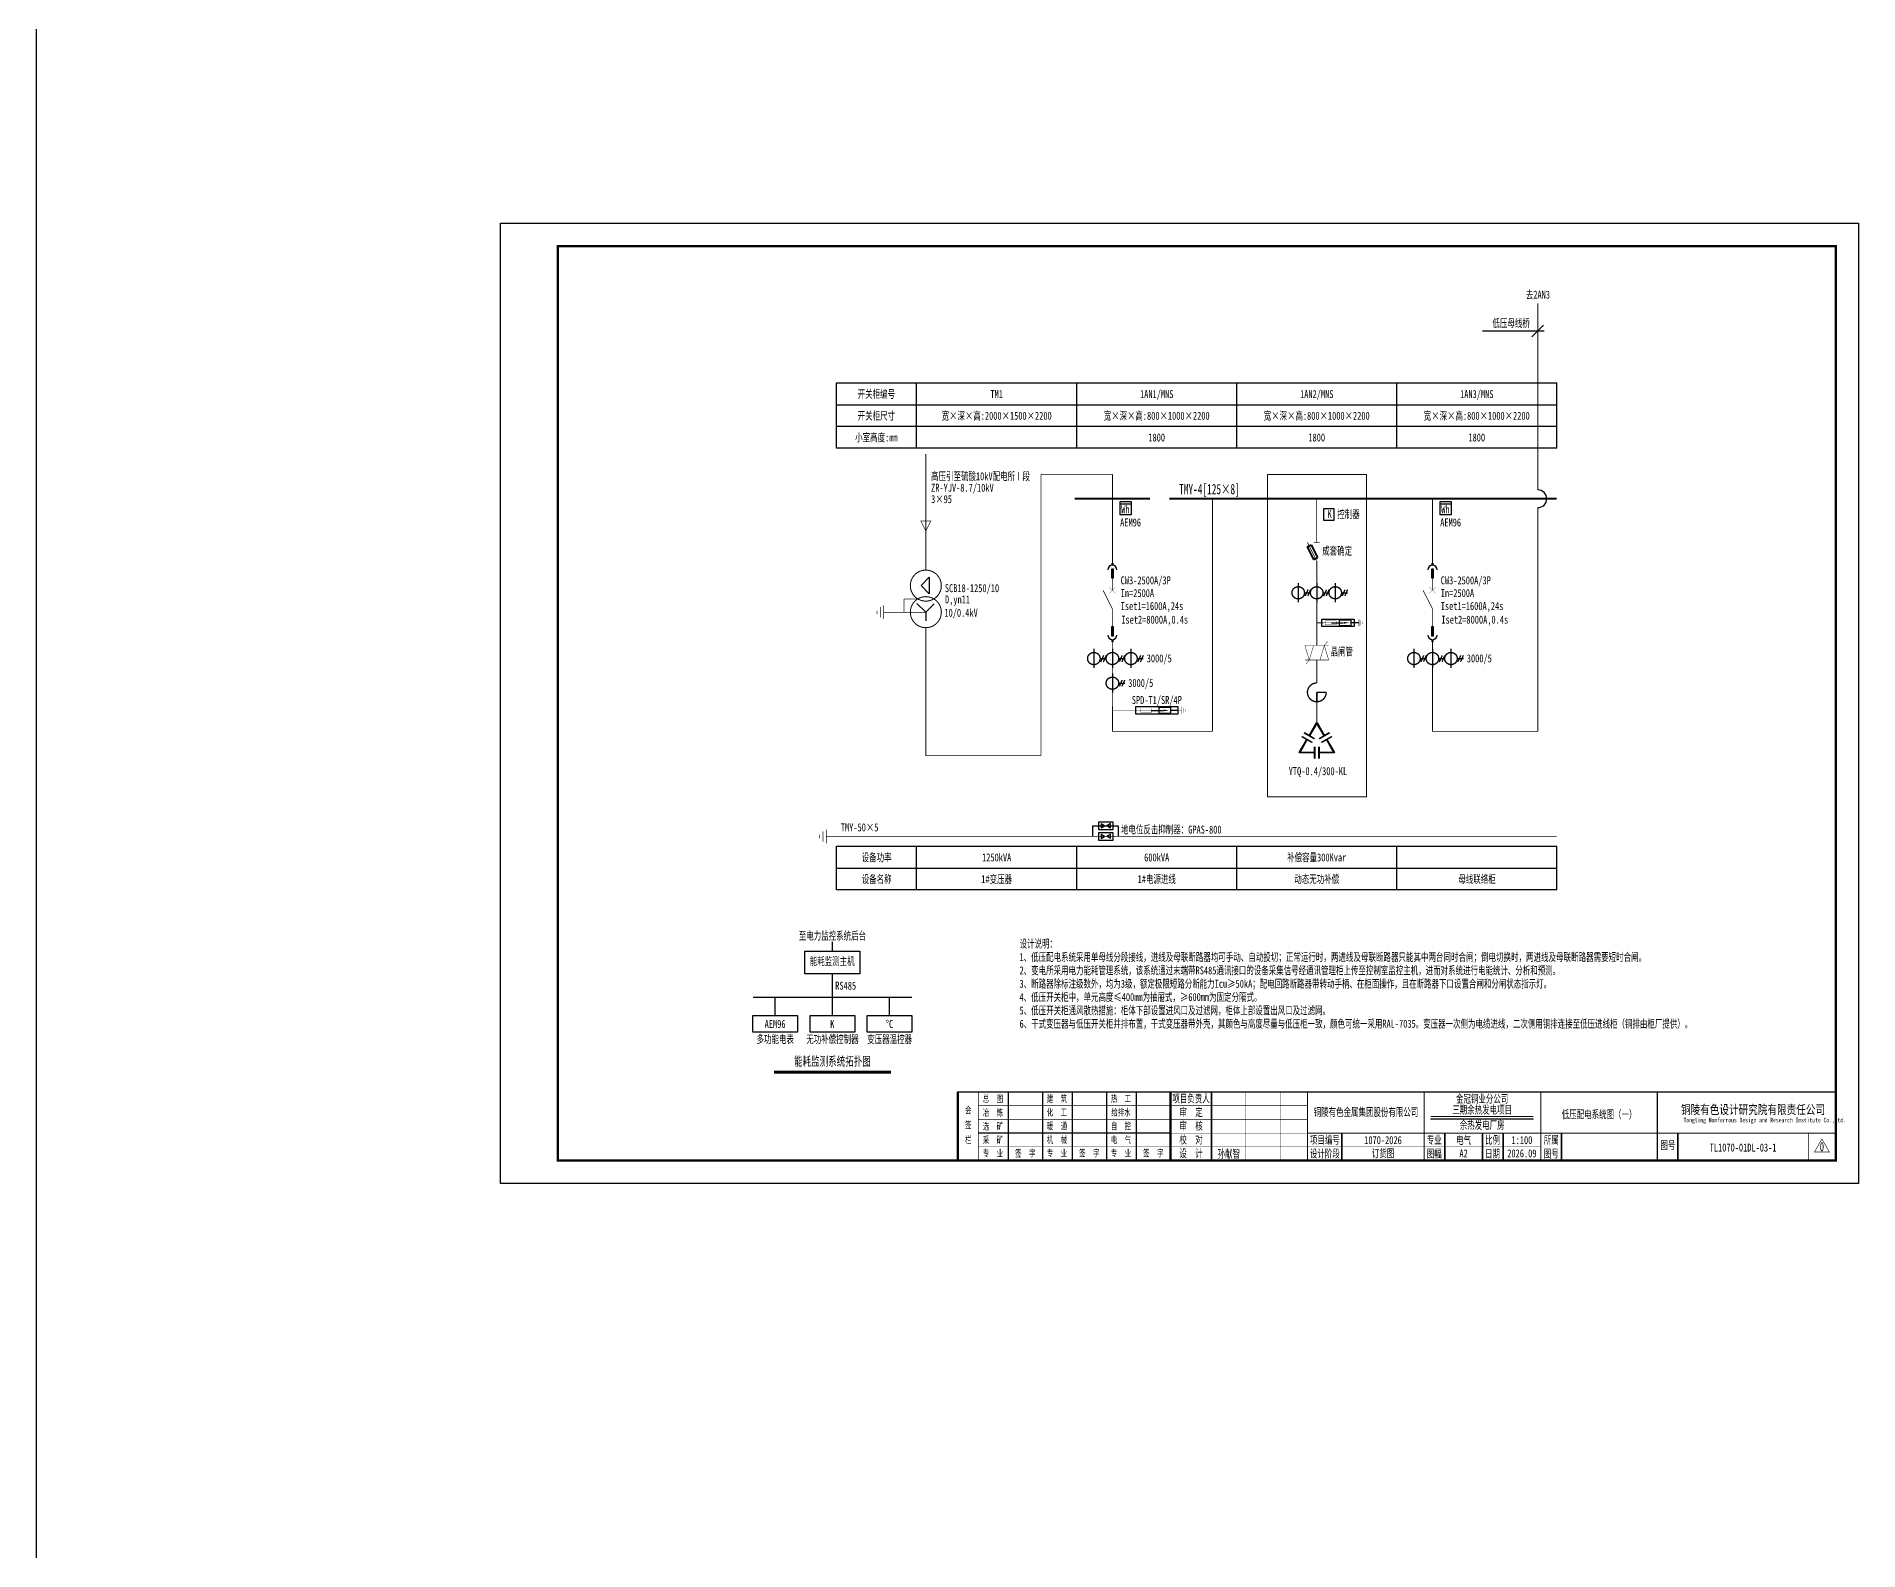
# Model space of a CAD drawing. Header units: millimetres. Extents: x -24326 to 675674, y 148048 to 606396.
# Drawn here: x 75674 to 155374, y 310989 to 377222 of the extents above; entities that cross this region are included whole.
import ezdxf
from ezdxf.enums import TextEntityAlignment as Align

# ---------------------------------------------------------------- set-up
doc = ezdxf.new("R2010")
doc.units = ezdxf.units.MM
doc.linetypes.add('常规', pattern=[20, 10, 0, 10])
for name, color, linetype, lineweight in [('BXT', 7, 'Continuous', 0), ('CAXA0', 7, 'Continuous', 70), ('CAXA0层', 7, 'Continuous', 25), ('ELEMENT', 3, 'Continuous', 30), ('MX', 3, 'Continuous', 0), ('SW', 8, 'Continuous', 20), ('TEXT', 4, 'Continuous', 0), ('电气-照明-导线', 82, 'Continuous', 40), ('电辅助1', 7, 'Continuous', 0)]:
    doc.layers.add(name, color=color, linetype=linetype, lineweight=lineweight)
for name, color, linetype in [('Y', 2, 'Continuous'), ('低压系统图', 7, 'Continuous'), ('动力平面导线层', 3, '常规'), ('动力平面设备层', 1, 'Continuous'), ('图框', 7, 'Continuous'), ('文字', 7, 'Continuous'), ('照明平面导线层', 3, 'Continuous'), ('照明平面设备层', 1, 'Continuous'), ('表格图框层', 7, 'Continuous')]:
    doc.layers.add(name, color=color, linetype=linetype)
doc.styles.add('HZ', font='simsun.ttf', dxfattribs={"width": 0.75})
doc.styles.get("Standard").update_dxf_attribs({"font": 'arial.ttf', "bigfont": 'hzdx.shx'})
doc.styles.add('标准', font='NSimSun.ttf', dxfattribs={"width": 0.667})
doc.linetypes.add('接地线', pattern='A,500,[136,EESLTYPE.shx,S=100,R=0,X=0,Y=0],500,-200,60,-200', length=1460)

# ---------------------------------------------------------------- blocks, each defined once
blk = doc.blocks.new('CAXBLOCK3450', base_point=(3877917, 1739217))
at = {"linetype": 'Continuous', "lineweight": 25}
blk.add_hatch(color=0, dxfattribs=at).paths.add_polyline_path([(3877869, 1738805), (3877869, 1738097), (3877965, 1738097), (3877965, 1738805)], flags=0)
at = {"color": 0, "linetype": 'Continuous', "lineweight": 25}
for p, q in [((3877869, 1738805), (3877965, 1738805)), ((3877869, 1738097), (3877869, 1738805)), ((3877965, 1738097), (3877869, 1738097)), ((3877965, 1738805), (3877965, 1738097))]:
    blk.add_line(p, q, dxfattribs=at)
blk = doc.blocks.new('CAXBLOCK3449', base_point=(3877917, 1738097))
at = {"color": 0, "linetype": 'Continuous', "lineweight": 25}
blk.add_blockref('CAXBLOCK3450', (3877917, 1739217), dxfattribs=at)
blk = doc.blocks.new('CAXBLOCK3452', base_point=(3877917, 1739217))
at = {"linetype": 'Continuous', "lineweight": 25}
blk.add_hatch(color=0, dxfattribs=at).paths.add_polyline_path([(3877893, 1739217), (3877893, 1739057), (3877941, 1739057), (3877941, 1739217)], flags=0)
at = {"color": 0, "linetype": 'Continuous', "lineweight": 25}
for p, q in [((3877893, 1739217), (3877941, 1739217)), ((3877893, 1739057), (3877893, 1739217)), ((3877941, 1739057), (3877893, 1739057)), ((3877941, 1739217), (3877941, 1739057))]:
    blk.add_line(p, q, dxfattribs=at)
blk = doc.blocks.new('CAXBLOCK3451', base_point=(3877917, 1739057))
at = {"color": 0, "linetype": 'Continuous', "lineweight": 25}
blk.add_blockref('CAXBLOCK3452', (3877917, 1739217), dxfattribs=at)
blk = doc.blocks.new('CAXBLOCK3448', base_point=(3877917, 1739217))
at = {"color": 0, "linetype": 'Continuous', "lineweight": 25}
blk.add_arc((3877917, 1738718), 339, 0, 180, dxfattribs=at)
for name, p in [('CAXBLOCK3451', (3877917, 1739057)), ('CAXBLOCK3449', (3877917, 1738097))]:
    blk.add_blockref(name, p, dxfattribs=at)
blk = doc.blocks.new('CAXBLOCK3459', base_point=(3877917, 1736417))
at = {"linetype": 'Continuous', "lineweight": 25}
blk.add_hatch(color=0, dxfattribs=at).paths.add_polyline_path([(3877965, 1735709), (3877965, 1736417), (3877869, 1736417), (3877869, 1735709)], flags=0)
at = {"color": 0, "linetype": 'Continuous', "lineweight": 25}
for p, q in [((3877869, 1735709), (3877869, 1736417)), ((3877869, 1736417), (3877965, 1736417)), ((3877965, 1736417), (3877965, 1735709)), ((3877965, 1735709), (3877869, 1735709))]:
    blk.add_line(p, q, dxfattribs=at)
blk = doc.blocks.new('CAXBLOCK3458', base_point=(3877917, 1736417))
at = {"color": 0, "linetype": 'Continuous', "lineweight": 25}
blk.add_blockref('CAXBLOCK3459', (3877917, 1736417), dxfattribs=at)
blk = doc.blocks.new('CAXBLOCK3461', base_point=(3877917, 1736417))
at = {"linetype": 'Continuous', "lineweight": 25}
blk.add_hatch(color=0, dxfattribs=at).paths.add_polyline_path([(3877941, 1735297), (3877941, 1735457), (3877893, 1735457), (3877893, 1735297)], flags=0)
at = {"color": 0, "linetype": 'Continuous', "lineweight": 25}
for p, q in [((3877893, 1735297), (3877893, 1735457)), ((3877893, 1735457), (3877941, 1735457)), ((3877941, 1735297), (3877893, 1735297)), ((3877941, 1735457), (3877941, 1735297))]:
    blk.add_line(p, q, dxfattribs=at)
blk = doc.blocks.new('CAXBLOCK3460', base_point=(3877917, 1735457))
at = {"color": 0, "linetype": 'Continuous', "lineweight": 25}
blk.add_blockref('CAXBLOCK3461', (3877917, 1736417), dxfattribs=at)
blk = doc.blocks.new('CAXBLOCK3457', base_point=(3877917, 1736417))
at = {"color": 0, "linetype": 'Continuous', "lineweight": 25}
blk.add_arc((3877917, 1735797), 339, 180, 360, dxfattribs=at)
for name, p in [('CAXBLOCK3458', (3877917, 1736417)), ('CAXBLOCK3460', (3877917, 1735457))]:
    blk.add_blockref(name, p, dxfattribs=at)
blk = doc.blocks.new('KK')
at = {"layer": 'MX', "color": 3, "linetype": '常规', "lineweight": 25}
for p, q in [((-498, -143), (-378, 128)), ((-384, -143), (-264, 128)), ((313, -143), (432, 128)), ((426, -143), (546, 128)), ((1123, -143), (1243, 128)), ((1236, -143), (1356, 128)), ((-540, -8), (-270, -8)), ((270, -8), (540, -8)), ((1080, -8), (1351, -8))]:
    blk.add_line(p, q, dxfattribs=at)
for centre in [(-810, -8), (0, -8), (810, -8)]:
    blk.add_circle(centre, 270, dxfattribs=at)
at = {"layer": '动力平面导线层', "lineweight": -3, "ltscale": 100}
for p, q in [((-810, 417), (-810, -417)), ((0, 417), (0, -417)), ((810, 417), (810, -417))]:
    blk.add_line(p, q, dxfattribs=at)
blk = doc.blocks.new('$element$00000390')
at = {"const_width": 0.0233}
for points in [[(0, 0), (0, -0.375)], [(-0.25, -0.375), (0.25, -0.375)], [(-0.188, -0.5), (0.188, -0.5)], [(-0.062, -0.625), (0.062, -0.625)]]:
    blk.add_lwpolyline(points, dxfattribs=at)
at = {"flags": 9}
blk.add_attdef('S', (0, 0), '', height=0.00000667, dxfattribs=at)
blk = doc.blocks.new('JJ')
at = {"color": 3, "linetype": 'Continuous', "const_width": 32.4}
blk.add_lwpolyline([(0, -810), (-410, 0)], dxfattribs=at)
at = {"color": 3, "const_width": 30}
blk.add_lwpolyline([(-135, 0), (135, 0)], dxfattribs=at)
blk = doc.blocks.new('GHF')
at = {"layer": 'MX', "color": 3, "linetype": '常规', "lineweight": 25}
for p, q in [((270, 0), (540, 0)), ((313, -135), (432, 135)), ((426, -135), (546, 135))]:
    blk.add_line(p, q, dxfattribs=at)
blk.add_circle((0, 0), 270, dxfattribs=at)
at = {"layer": '动力平面导线层', "lineweight": -3, "ltscale": 100}
blk.add_line((0, 425), (0, -409), dxfattribs=at)
blk = doc.blocks.new('$element$00000532')
for points in [[(0, 0), (0, -0.283)], [(-0.1, -0.283), (0.1, -0.283), (0.1, -0.717), (-0.1, -0.717), (-0.1, -0.283)], [(0, -1), (0, -0.567)]]:
    blk.add_lwpolyline(points)
for points in [[(-0.033, -0.55), (0.033, -0.55), (0, -0.35), (0.033, -0.55)], [(0.033, -0.55), (0, -0.35), (-0.033, -0.55), (0.033, -0.55)], [(0, -0.367), (-0.033, -0.567), (0.033, -0.567), (0, -0.367)]]:
    blk.add_solid(points)
at = {"flags": 9}
blk.add_attdef('S', (0, 0), '', height=0.00000667, dxfattribs=at)
blk = doc.blocks.new('HFH')
at = {"color": 3, "linetype": 'Continuous', "const_width": 17.3}
for points in [[(-2085, -50), (-2085, 50)], [(-1999, -105), (-1999, 105)], [(-1917, -158), (-1917, 158)], [(-1653, 0), (-1917, 0)]]:
    blk.add_lwpolyline(points, dxfattribs=at)
at = {"color": 3}
blk.add_lwpolyline([(-1757, 162), (75, 162), (75, -164), (-1757, -164)], close=True, dxfattribs=at)
at = {"color": 3, "const_width": 13.3}
for points in [[(-717, 0), (-52, 0)], [(-621, 90), (-139, 90)], [(-621, -90), (-621, 90)], [(-139, -90), (-139, 90)], [(-621, -90), (-139, -90)]]:
    blk.add_lwpolyline(points, dxfattribs=at)
at = {"layer": 'ELEMENT', "linetype": 'ByBlock', "xscale": -1200, "yscale": 1200, "zscale": 1200, "rotation": 90}
blk.add_blockref('$element$00000532', (-1791, 0), dxfattribs=at)
blk = doc.blocks.new('FDSA')
at = {"color": 3}
blk.add_lwpolyline([(1355, -162), (-62, -162), (-62, 164), (1355, 164)], close=True, dxfattribs=at)
at = {"color": 3, "const_width": 13.3}
for points in [[(665, 0), (0, 0)], [(569, 90), (87, 90)], [(87, 90), (87, -90)], [(569, 90), (569, -90)], [(569, -90), (87, -90)]]:
    blk.add_lwpolyline(points, dxfattribs=at)
at = {"color": 3, "linetype": 'Continuous', "const_width": 17.3}
for points in [[(1298, 0), (1562, 0)], [(1562, 158), (1562, -158)], [(1644, 105), (1644, -105)], [(1730, 50), (1730, -50)]]:
    blk.add_lwpolyline(points, dxfattribs=at)
at = {"layer": 'ELEMENT', "linetype": 'ByBlock', "xscale": -1200, "yscale": 1200, "zscale": 1200, "rotation": 270}
blk.add_blockref('$element$00000532', (1562, 0), dxfattribs=at)
blk = doc.blocks.new('1107AA')
at = {"color": 3, "linetype": 'Continuous'}
for points, const_width in [([(0, -7.5), (-3.79, 0)], 0.3), ([(1.25, 1.25), (-1.25, -1.25)], 0.1), ([(-1.25, 1.25), (1.25, -1.25)], 0.1)]:
    blk.add_lwpolyline(points, dxfattribs=dict(at, const_width=const_width))
blk = doc.blocks.new('0208D')
at = {"color": 3, "linetype": 'Continuous', "const_width": 0.3}
blk.add_lwpolyline([(0, -7.5), (0, 0)], dxfattribs=at)
blk.add_lwpolyline([(0, -7.5), (2.5, -2.5), (-2.5, -2.5)], close=True, dxfattribs=at)
blk = doc.blocks.new('3')
at = {"layer": 'TEXT', "color": 7, "lineweight": 25, "style": 'HZ', "width": 0.75}
for s, height, p in [('铜陵有色设计研究院有限责任公司', 400, (221501, 249018)), ('Tongling Nonferrous Design and Research Institute Co.,Ltd.', 200, (221613, 248659))]:
    blk.add_text(s, height=height, dxfattribs=at).set_placement(p)
blk = doc.blocks.new('铜陵有色图签02')
at = {"layer": '图框', "linetype": 'Continuous', "lineweight": 50}
for p, q in [((-38401, 3003), (-38401, 1)), ((-29100, 3001), (-29100, 0))]:
    blk.add_line(p, q, dxfattribs=at)
at = {"layer": '图框', "color": 7, "linetype": 'Continuous', "lineweight": 25}
for p, q in [((-36201, 3010), (-36201, 9)), ((-34701, 3010), (-34701, 9)), ((-33401, 3017), (-33401, 16)), ((-31901, 3017), (-31901, 16)), ((-30601, 3017), (-30601, 16)), ((-29100, 1201), (-37501, 1201))]:
    blk.add_line(p, q, dxfattribs=at)
at = {"layer": '图框', "color": 7, "linetype": 'Continuous', "lineweight": 35}
for p, q in [((-27300, 3001), (-27300, 1)), ((-21600, 1197), (-21600, -3)), ((-17100, 1200), (-17100, 0)), ((-15450, 0), (-15450, 1200)), ((-14550, 1200), (-14550, 0)), ((-12000, 1201), (-12000, 1)), ((-6900, 1202), (-6900, 2))]:
    blk.add_line(p, q, dxfattribs=at)
at = {"layer": '图框', "lineweight": 25}
blk.add_line((-17723, 1830), (-13223, 1830), dxfattribs=at)
at = {"layer": '图框', "lineweight": 70, "const_width": 70}
blk.add_lwpolyline([(-17980, 3001), (0, 3001), (-38401, 3001)], dxfattribs=at)
at = {"layer": '图框', "color": 7, "linetype": 'Continuous', "lineweight": 25, "const_width": 25}
for points in [[(-37501, 3000), (-37501, 0)], [(-23100, 2401), (-37501, 2401)], [(-25800, 3001), (-25800, 1)], [(-24300, 3001), (-24300, 1)], [(-23100, 1801), (-37501, 1801)], [(-23100, 1201), (-29100, 1201)], [(-602, 943), (-932, 371), (-272, 371), (-602, 943)], [(-12900, 600), (-18000, 600), (-37501, 600)]]:
    blk.add_lwpolyline(points, dxfattribs=at)
at = {"layer": '图框', "linetype": 'Continuous', "lineweight": 50, "const_width": 50}
for points in [[(-23100, 3001), (-23100, 1)], [(-18000, 3000), (-18000, 0)]]:
    blk.add_lwpolyline(points, dxfattribs=at)
at = {"layer": '图框', "lineweight": 50, "const_width": 50}
for points in [[(-12900, 3001), (-12900, 1)], [(-7800, 3001), (-7800, 1)], [(0, 3000), (0, 0)], [(-23100, 1200), (0, 1200)]]:
    blk.add_lwpolyline(points, dxfattribs=at)
at = {"layer": '图框', "lineweight": 25, "const_width": 35}
blk.add_lwpolyline([(-17723, 1930), (-13223, 1930)], dxfattribs=at)
at = {"layer": '图框', "color": 7, "linetype": 'Continuous', "lineweight": 35, "const_width": 25}
blk.add_lwpolyline([(-1200, 1201), (-1200, 0)], dxfattribs=at)
at = {"layer": '图框', "linetype": 'Continuous', "lineweight": 70, "const_width": 70}
blk.add_lwpolyline([(-38401, 1), (0, 0)], dxfattribs=at)
at = {"layer": '图框', "lineweight": 25}
blk.add_blockref('3', (-228268, -246986), dxfattribs=at)
at = {"layer": 'TEXT', "color": 7, "lineweight": 25, "style": '标准', "width": 0.667}
for s, height, p in [('会', 300, (-37942, 2054)), ('总  图', 300, (-36862, 2555)), ('建  筑', 300, (-34062, 2562)), ('热  工', 300, (-31262, 2562)), ('项目负责人', 350, (-28197, 2541)), ('签', 300, (-37942, 1404)), ('冶  炼', 300, (-36862, 1955)), ('选  矿', 300, (-36862, 1355)), ('化  工', 300, (-34062, 1962)), ('暖  通', 300, (-34062, 1362)), ('给排水', 300, (-31262, 1962)), ('自  控', 300, (-31262, 1362)), ('审  定', 350, (-28197, 1941)), ('审  核', 350, (-28197, 1341)), ('栏', 300, (-37942, 754)), ('采  矿', 300, (-36862, 754)), ('机  械', 300, (-34062, 761)), ('电  气', 300, (-31262, 761)), ('校  对', 350, (-28197, 741)), ('项目编号', 350, (-22343, 730)), ('专业', 350, (-17559, 730)), ('比例', 350, (-15009, 730)), ('所属', 350, (-12438, 730)), ('图号', 350, (-7339, 495)), ('专  业', 300, (-36862, 170)), ('签  字', 300, (-35449, 170)), ('专  业', 300, (-34062, 177)), ('签  字', 300, (-32649, 177)), ('专  业', 300, (-31262, 177)), ('签  字', 300, (-29849, 177)), ('设  计', 350, (-28197, 139)), ('设计阶段', 350, (-22343, 130)), ('图幅', 350, (-17559, 130)), ('日期', 350, (-15009, 130)), ('图号', 350, (-12438, 130))]:
    blk.add_text(s, height=height, dxfattribs=at).set_placement(p, align=Align.CENTER)

msp = doc.modelspace()

# ---------------------------------------------------------------- hatches: boundary and pattern name
at = {"layer": '文字', "linetype": 'ByBlock', "lineweight": 25}
for color, points in [(3, [(131678.3, 348912.4), (131678.3, 348971.2), (131609.3, 348965.7), (131542, 348949.6), (131478.1, 348923.1), (131419.1, 348886.9), (131366.5, 348842), (131321.6, 348789.4), (131285.4, 348730.4), (131259, 348666.5), (131242.8, 348599.2), (131237.4, 348530.3), (131242.8, 348461.3), (131259, 348394), (131285.4, 348330.1), (131321.6, 348271.1), (131366.5, 348218.5), (131419.1, 348173.6), (131478.1, 348137.4), (131542, 348110.9), (131609.3, 348094.8), (131678.3, 348089.4), (131747.3, 348094.8), (131814.5, 348110.9), (131878.4, 348137.4), (131937.4, 348173.6), (131990, 348218.5), (132035, 348271.1), (132071.1, 348330.1), (132097.6, 348394), (132113.8, 348461.3), (132119.2, 348530.3), (132060.4, 348530.3), (132055.7, 348470.5), (132041.7, 348412.2), (132018.7, 348356.8), (131987.4, 348305.7), (131948.5, 348260.1), (131902.9, 348221.1), (131851.8, 348189.8), (131796.4, 348166.8), (131738.1, 348152.8), (131678.3, 348148.1), (131618.5, 348152.8), (131560.2, 348166.8), (131504.8, 348189.8), (131453.7, 348221.1), (131408.1, 348260.1), (131369.1, 348305.7), (131337.8, 348356.8), (131314.9, 348412.2), (131300.9, 348470.5), (131296.2, 348530.3), (131300.9, 348590), (131314.9, 348648.3), (131337.8, 348703.7), (131369.1, 348754.9), (131408.1, 348800.4), (131453.7, 348839.4), (131504.8, 348870.7), (131560.2, 348893.7), (131618.5, 348907.7)]), (3, [(131707.7, 348118.7), (131648.9, 348118.7), (131648.9, 348530.3), (131707.7, 348530.3)]), (3, [(131678.3, 348500.9), (131678.3, 348559.6), (132084.9, 348559.6), (132084.9, 348500.9)]), (7, [(131123, 346750), (131133.6, 346768.3), (131571.8, 346515.3), (131561.2, 346497)]), (7, [(131669.3, 347211.3), (131687.5, 347200.7), (131356.5, 346627.4), (131338.3, 346638)]), (7, [(131669.3, 347200.7), (131687.5, 347211.3), (132018.5, 346638), (132000.3, 346627.4)]), (7, [(131795.6, 346497), (131785, 346515.3), (132223.2, 346768.3), (132233.8, 346750)]), (7, [(131243.9, 346474.5), (131262.2, 346463.9), (130931.2, 345890.6), (130912.9, 345901.2)]), (7, [(131584, 345906.5), (131584, 345885.3), (130922, 345885.3), (130922, 345906.5)]), (7, [(131028.7, 346586.5), (131039.2, 346604.8), (131477.4, 346351.9), (131466.8, 346333.6)]), (7, [(131573.5, 346148.9), (131594.6, 346148.9), (131594.6, 345642.9), (131573.5, 345642.9)]), (7, [(131762.2, 346148.9), (131783.3, 346148.9), (131783.3, 345642.9), (131762.2, 345642.9)]), (7, [(132434.8, 345906.5), (132434.8, 345885.3), (131772.8, 345885.3), (131772.8, 345906.5)]), (7, [(131890, 346333.6), (131879.4, 346351.9), (132317.6, 346604.8), (132328.2, 346586.5)]), (7, [(132094.6, 346463.9), (132112.9, 346474.5), (132443.9, 345901.2), (132425.6, 345890.6)])]:
    msp.add_hatch(color=color, dxfattribs=at).paths.add_polyline_path(points, flags=0)

# ---------------------------------------------------------------- linework, layer by layer
at = {"color": 2, "linetype": 'ByBlock', "lineweight": -3, "ltscale": 100}
msp.add_line((75673.6, 148047.8), (75673.6, 548047.8), dxfattribs=at)
at = {"color": 2, "linetype": 'ByBlock', "lineweight": 25}
for p, q in [((114726.5, 353573), (114371.9, 353198.9)), ((114371.9, 353198.9), (114726.5, 352846.1)), ((114726.5, 353573), (114726.5, 352846.1)), ((114188.8, 352422.5), (114575.7, 352037.4)), ((114936.4, 352397.6), (114575.7, 352037.4)), ((114575.7, 352037.4), (114575.7, 351654))]:
    msp.add_line(p, q, dxfattribs=at)
at = {"color": 4, "lineweight": 30}
for p, q in [((122395.2, 342693.3), (122238.6, 342783.4)), ((122238.6, 342783.4), (122238.6, 342602.7)), ((122649.8, 342790.5), (122493.2, 342699.9)), ((122649.8, 342609.9), (122649.8, 342790.5)), ((122238.6, 342602.7), (122395.2, 342693.3)), ((122395.2, 342228.1), (122238.6, 342318.2)), ((122238.6, 342318.2), (122238.6, 342137.5)), ((122238.6, 342137.5), (122395.2, 342228.1)), ((122493.2, 342699.9), (122649.8, 342609.9)), ((122649.8, 342325.3), (122493.2, 342234.7)), ((122493.2, 342234.7), (122649.8, 342144.7)), ((122649.8, 342144.7), (122649.8, 342325.3))]:
    msp.add_line(p, q, dxfattribs=at)
at = {"color": 0, "linetype": 'ByBlock', "const_width": 44.4}
for points in [[(113897.1, 353198.9, -1), (115254.3, 353198.9, -1), (113897.1, 353198.9, -1)], [(113897.1, 352037.4, -1), (115254.3, 352037.4, -1), (113897.1, 352037.4, -1)]]:
    msp.add_lwpolyline(points, format="xyb", dxfattribs=at)
at = {"color": 3, "const_width": 13.3}
msp.add_lwpolyline([(123890.4, 347740.8), (122735.9, 347740.8)], dxfattribs=at)
at = {"color": 4, "lineweight": 30}
for points in [[(122142.9, 342862.2), (122750.9, 342862.2), (122750.9, 342521.6), (122142.9, 342521.6)], [(122142.9, 342397), (122750.9, 342397), (122750.9, 342056.4), (122142.9, 342056.4)]]:
    msp.add_lwpolyline(points, close=True, dxfattribs=at)
at = {"layer": 'CAXA0层', "color": 2, "linetype": 'ByBlock', "lineweight": 40}
msp.add_line((107941.2, 331940.1), (113039.3, 331940.1), dxfattribs=at)
at = {"layer": 'CAXA0层', "color": 2, "linetype": 'ByBlock', "lineweight": 0}
msp.add_line((107941.2, 331874.7), (113039.3, 331874.7), dxfattribs=at)
at = {"layer": 'MX', "color": 3, "linetype": 'ByBlock'}
for points, const_width in [([(141345.6, 365546.3), (141345.6, 357385.3)], 38.9), ([(119611.2, 358065.4), (119611.2, 345761.7)], 38.9), ([(122736, 358065.4), (122736, 354183)], 38.9), ([(127111.2, 356997.7), (127111.2, 346826.7)], 38.9), ([(136736, 356997.7), (136736, 354183)], 38.9), ([(141345.6, 356610.1), (141345.6, 346826.7)], 38.9), ([(131673.6, 354281.9), (131673.6, 351572.3)], 38.9), ([(131675.5, 351572.3), (131675.5, 350579.7)], 38.9), ([(122735.6, 350738.2), (122736, 346826.7)], 38.9), ([(136735.6, 350738.2), (136736, 346826.7)], 38.9), ([(131675.5, 349942.7), (131675.5, 348942.2)], 38.9), ([(131678.5, 348108.7), (131678.4, 347184.9)], 31.1), ([(122736, 346826.7), (127111.2, 346826.7)], 38.9), ([(136736, 346826.7), (141345.6, 346826.7)], 38.9)]:
    msp.add_lwpolyline(points, dxfattribs=dict(at, const_width=const_width))
at = {"layer": 'MX', "color": 3, "lineweight": 30}
msp.add_arc((141345.6, 356997.7), 387.6, 270, 90, dxfattribs=at)
at = {"layer": 'Y', "color": 3, "linetype": 'ByBlock'}
for p, q in [((110490.2, 337211.6), (110490.2, 337617.2)), ((110490.2, 335188.5), (110490.2, 336211.6)), ((107987.5, 334388.5), (107987.5, 335188.5)), ((110490.2, 334388.5), (110490.2, 335188.5)), ((112992.9, 334388.5), (112992.9, 335188.5))]:
    msp.add_line(p, q, dxfattribs=at)
at = {"layer": 'Y', "color": 3, "linetype": 'ByBlock', "const_width": 60}
msp.add_lwpolyline([(107009.6, 335188.5), (113970.8, 335188.5)], dxfattribs=at)
at = {"layer": '低压系统图', "color": 4, "linetype": '常规', "lineweight": 30, "ltscale": 10}
for p, q in [((121866.5, 342692.6), (122990.5, 342689.8)), ((121866.5, 342692.6), (121866.5, 342229.7)), ((122991.4, 342688), (122991.4, 342225.2))]:
    msp.add_line(p, q, dxfattribs=at)
at = {"layer": '动力平面导线层', "color": 0, "linetype": 'ByBlock'}
for p, q in [((110673.6, 362063.6), (142173.6, 362063.6)), ((110673.6, 359213.6), (110673.6, 362063.6)), ((114173.6, 359213.6), (114173.6, 362063.6)), ((121173.6, 359213.6), (121173.6, 362063.6)), ((128173.6, 359213.6), (128173.6, 362063.6)), ((135173.6, 359213.6), (135173.6, 362063.6)), ((142173.6, 359213.6), (142173.6, 362063.6)), ((110673.6, 361113.6), (142173.6, 361113.6)), ((142173.6, 360163.6), (110673.6, 360163.6)), ((142173.6, 359213.6), (110673.6, 359213.6)), ((110673.6, 341794.9), (142173.6, 341794.9)), ((110673.6, 339894.9), (110673.6, 341794.9)), ((114173.6, 339894.9), (114173.6, 341794.9)), ((121173.6, 339894.9), (121173.6, 341794.9)), ((128173.6, 339894.9), (128173.6, 341794.9)), ((135173.6, 339894.9), (135173.6, 341794.9)), ((142173.6, 339894.9), (142173.6, 341794.9)), ((110673.6, 340844.9), (142173.6, 340844.9)), ((142173.6, 339894.9), (110673.6, 339894.9))]:
    msp.add_line(p, q, dxfattribs=at)
at = {"layer": '动力平面导线层', "color": 3, "linetype": 'ByBlock', "lineweight": 20, "ltscale": 2, "const_width": 84}
for points in [[(124388.1, 356997.7), (121083.8, 356997.7)], [(142173.6, 356997.7), (125227.1, 356997.7)]]:
    msp.add_lwpolyline(points, dxfattribs=at)
at = {"layer": '动力平面导线层', "color": 4, "linetype": 'ByBlock', "lineweight": -3, "const_width": 30}
for points in [[(113620.5, 352614.4), (114218.5, 352614.4)], [(113620.5, 352614.4), (113620.5, 352034.6)], [(113186.4, 352034.6), (114575.7, 352034.6)]]:
    msp.add_lwpolyline(points, dxfattribs=at)
at = {"layer": '动力平面导线层', "color": 4, "linetype": '常规', "const_width": 20}
for points in [[(132004.5, 350579.7), (132146.5, 350755.2)], [(131154.8, 350579.7), (132196.1, 350579.7)], [(131154.8, 350579.7), (131346.4, 349942.7)], [(131154.8, 349942.7), (132196.1, 349942.7)], [(131346.4, 349942.7), (131204.4, 349767.1)], [(131538.1, 350579.7), (131346.4, 349942.7)], [(131812.8, 349942.7), (132004.5, 350579.7)], [(132196.1, 349942.7), (132004.5, 350579.7)]]:
    msp.add_lwpolyline(points, dxfattribs=at)
at = {"layer": '动力平面导线层', "color": 4, "linetype": '接地线', "lineweight": -3, "const_width": 30}
msp.add_lwpolyline([(110673.6, 342225.2), (142173.6, 342225.2)], dxfattribs=at)
at = {"layer": '动力平面导线层', "color": 2, "linetype": 'ByBlock'}
msp.add_lwpolyline([(109290.2, 337211.6), (111690.2, 337211.6), (111690.2, 336211.6), (109290.2, 336211.6)], close=True, dxfattribs=at)
at = {"layer": '动力平面设备层', "color": 0, "linetype": 'ByBlock', "lineweight": -3, "ltscale": 100}
for p, q in [((138925.5, 364341.5), (141615.6, 364341.5)), ((141085, 364087), (141594.3, 364595.9))]:
    msp.add_line(p, q, dxfattribs=at)
at = {"layer": '图框', "linetype": 'Continuous', "lineweight": 100, "const_width": 100}
msp.add_lwpolyline([(98473.6, 328047.8), (154373.6, 328047.8), (154373.6, 368047.8), (98473.6, 368047.8)], close=True, dxfattribs=at)
at = {"layer": '文字', "color": 2, "linetype": 'ByBlock', "lineweight": 20}
for p, q in [((133850, 358065.4), (129517.1, 358065.4)), ((129517.1, 343964.6), (129517.1, 358065.4)), ((133850, 343964.6), (133850, 358065.4)), ((133850, 343964.6), (129517.1, 343964.6))]:
    msp.add_line(p, q, dxfattribs=at)
at = {"layer": '文字', "color": 4, "linetype": 'ByBlock', "lineweight": 25}
for p, q in [((131986.3, 356045.1), (131986.3, 356573.3)), ((131986.3, 356573.3), (132426.5, 356573.3)), ((132426.5, 356573.3), (132426.5, 356045.1)), ((132426.5, 356045.1), (131986.3, 356045.1))]:
    msp.add_line(p, q, dxfattribs=at)
at = {"layer": '文字', "color": 7, "linetype": 'ByBlock', "lineweight": 25}
for p, q in [((131561.2, 346497), (131123, 346750)), ((131133.6, 346768.3), (131571.8, 346515.3)), ((131338.3, 346638), (131669.3, 347211.3)), ((131687.5, 347200.7), (131356.5, 346627.4)), ((132000.3, 346627.4), (131669.3, 347200.7)), ((131687.5, 347211.3), (132018.5, 346638)), ((131785, 346515.3), (132223.2, 346768.3)), ((132233.8, 346750), (131795.6, 346497)), ((130912.9, 345901.2), (131243.9, 346474.5)), ((130931.2, 345890.6), (130912.9, 345901.2)), ((130922, 345906.5), (131584, 345906.5)), ((130922, 345885.3), (130922, 345906.5)), ((131262.2, 346463.9), (130931.2, 345890.6)), ((131466.8, 346333.6), (131028.7, 346586.5)), ((131039.2, 346604.8), (131477.4, 346351.9)), ((131243.9, 346474.5), (131262.2, 346463.9)), ((131356.5, 346627.4), (131338.3, 346638)), ((131573.5, 345642.9), (131573.5, 346148.9)), ((131584, 345906.5), (131584, 345885.3)), ((131594.6, 346148.9), (131594.6, 345642.9)), ((131762.2, 345642.9), (131762.2, 346148.9)), ((131772.8, 345906.5), (132434.8, 345906.5)), ((131772.8, 345885.3), (131772.8, 345906.5)), ((131783.3, 346148.9), (131783.3, 345642.9)), ((131879.4, 346351.9), (132317.6, 346604.8)), ((132328.2, 346586.5), (131890, 346333.6)), ((132018.5, 346638), (132000.3, 346627.4)), ((132425.6, 345890.6), (132094.6, 346463.9)), ((132112.9, 346474.5), (132443.9, 345901.2)), ((132443.9, 345901.2), (132425.6, 345890.6)), ((132434.8, 345906.5), (132434.8, 345885.3)), ((131584, 345885.3), (130922, 345885.3)), ((132434.8, 345885.3), (131772.8, 345885.3))]:
    msp.add_line(p, q, dxfattribs=at)
at = {"layer": '文字', "color": 2, "linetype": 'ByBlock', "lineweight": 30}
for p, q in [((107009.6, 334388.5), (108965.4, 334388.5)), ((107009.6, 333668.5), (107009.6, 334388.5)), ((108965.4, 334388.5), (108965.4, 333668.5)), ((108965.4, 333668.5), (107009.6, 333668.5))]:
    msp.add_line(p, q, dxfattribs=at)
at = {"layer": '文字', "color": 4, "linetype": 'ByBlock', "lineweight": 30}
for p, q in [((109512.3, 334388.5), (111468.1, 334388.5)), ((109512.3, 333668.5), (109512.3, 334388.5)), ((111468.1, 334388.5), (111468.1, 333668.5)), ((112015, 334388.5), (113970.8, 334388.5)), ((112015, 333668.5), (112015, 334388.5)), ((113970.8, 334388.5), (113970.8, 333668.5)), ((111468.1, 333668.5), (109512.3, 333668.5)), ((113970.8, 333668.5), (112015, 333668.5))]:
    msp.add_line(p, q, dxfattribs=at)
at = {"layer": '文字', "color": 3, "linetype": 'ByBlock', "lineweight": 25, "const_width": 30}
for points in [[(131673.4, 355093.3), (131673.6, 356997.7)], [(114575.7, 351359), (114575.7, 345761.9)]]:
    msp.add_lwpolyline(points, dxfattribs=at)
at = {"layer": '照明平面导线层', "color": 3, "linetype": 'ByBlock', "lineweight": 25, "ltscale": 2, "const_width": 30}
for points in [[(119611.2, 358065.4), (122736, 358065.3)], [(114575.7, 345761.9), (119611.2, 345761.7)]]:
    msp.add_lwpolyline(points, dxfattribs=at)
at = {"layer": '照明平面设备层', "color": 0, "lineweight": -3, "ltscale": 100}
msp.add_lwpolyline([(95973.6, 369047.8), (155373.6, 369047.8), (155373.6, 327047.8), (95973.6, 327047.8)], close=True, dxfattribs=at)
at = {"layer": '照明平面设备层', "color": 3, "linetype": 'ByBlock', "lineweight": -3, "const_width": 30}
for points in [[(114575.7, 353877.5), (114575.7, 358950.9)], [(122736, 352994.9), (122736, 353517.7)], [(136736, 352994.9), (136736, 353517.7)], [(122735.9, 351403.5), (122735.9, 352184.5)], [(136735.9, 351403.5), (136735.9, 352184.5)]]:
    msp.add_lwpolyline(points, dxfattribs=at)
at = {"layer": '电气-照明-导线', "color": 3, "linetype": 'ByBlock', "const_width": 42.8}
msp.add_lwpolyline([(131959.7, 351572.3), (131673.6, 351572.3)], dxfattribs=at)
at = {"layer": '电辅助1', "color": 2, "linetype": 'ByBlock', "lineweight": 25}
for p, q in [((123074.7, 356293.8), (123074.7, 356875.3)), ((123074.7, 356875.3), (123559.2, 356875.3)), ((123074.7, 356778.3), (123559.2, 356778.3)), ((123559.2, 356293.8), (123074.7, 356293.8)), ((123559.2, 356875.3), (123559.2, 356293.8)), ((137074.7, 356293.9), (137074.7, 356875.3)), ((137074.7, 356875.3), (137559.2, 356875.3)), ((137074.7, 356778.4), (137559.2, 356778.4)), ((137559.2, 356293.9), (137074.7, 356293.9)), ((137559.2, 356875.3), (137559.2, 356293.9))]:
    msp.add_line(p, q, dxfattribs=at)
at = {"layer": '表格图框层', "color": 3, "linetype": 'ByBlock', "lineweight": 40}
for p, q in [((131255.3, 354888.8), (131433.1, 354979.5)), ((131255.3, 354888.8), (131533, 354344.3)), ((131433.1, 354979.5), (131710.9, 354435)), ((131533, 354344.3), (131710.9, 354435))]:
    msp.add_line(p, q, dxfattribs=at)

# ---------------------------------------------------------------- block references
at = {"rotation": 180}
msp.add_blockref('HFH', (123838.4, 347740.8), dxfattribs=at)
at = {"layer": 'BXT', "linetype": 'ByBlock', "xscale": 87.66224999725819, "yscale": 87.66224999725819, "zscale": 87.66224999725819}
msp.add_blockref('0208D', (114575.7, 356241.7), dxfattribs=at)
at = {"layer": 'CAXA0', "color": 4, "linetype": 'ByBlock', "lineweight": -2, "xscale": 0.5940000005066395, "yscale": 0.5940000005066395, "zscale": 0.5940000005066395}
for name, p in [('CAXBLOCK3448', (122736, 354183)), ('CAXBLOCK3448', (136736, 354183)), ('CAXBLOCK3457', (122736, 351403.5)), ('CAXBLOCK3457', (136736, 351403.5))]:
    msp.add_blockref(name, p, dxfattribs=at)
at = {"layer": 'ELEMENT', "linetype": 'ByBlock', "xscale": 1200, "yscale": 1200, "zscale": 1200, "rotation": 270}
for p in [(113186.4, 352034.6), (110673.6, 342225.2)]:
    msp.add_blockref('$element$00000390', p, dxfattribs=at)
at = {"layer": '动力平面导线层', "linetype": 'ByBlock'}
msp.add_blockref('JJ', (131673.4, 355093.3), dxfattribs=at)
at = {"layer": '动力平面导线层', "color": 0, "linetype": 'ByBlock', "lineweight": -3}
for p in [(131673.6, 352893.4), (122735.6, 350015.9), (136735.6, 350015.9)]:
    msp.add_blockref('KK', p, dxfattribs=at)
at = {"layer": '动力平面导线层', "color": 0, "linetype": 'ByBlock'}
msp.add_blockref('FDSA', (131959.7, 351572.3), dxfattribs=at)
at = {"layer": '动力平面导线层', "color": 0, "linetype": '常规'}
msp.add_blockref('GHF', (122736, 348930.6), dxfattribs=at)
at = {"layer": '图框', "lineweight": 25}
msp.add_blockref('铜陵有色图签02', (154373.6, 328047.8), dxfattribs=at)
at = {"layer": '文字', "color": 3, "linetype": 'ByBlock', "lineweight": 25, "xscale": 108.0493425019085, "yscale": 108.0493425019085, "zscale": 108.0493425019085}
for p in [(122735.9, 352994.9), (136735.9, 352994.9)]:
    msp.add_blockref('1107AA', p, dxfattribs=at)

# ---------------------------------------------------------------- texts
at = {"layer": 'SW', "color": 7, "linetype": 'ByBlock', "lineweight": 25, "style": '标准', "width": 0.667}
for s, p in [('去2AN3', (141348.3, 365752)), ('低压母线桥', (140178.1, 364506.4)), ('开关柜编号', (112411.9, 361403.6)), ('TM1', (117674, 361403.6)), ('1AN1/MNS', (124674, 361403.6)), ('1AN2/MNS', (131674, 361403.6)), ('开关柜尺寸', (112411.9, 360453.6)), ('宽×深×高:800×1000×2200', (124674, 360453.6)), ('宽×深×高:800×1000×2200', (131674, 360453.6)), ('设备功率', (112423.6, 341134.8)), ('1250kVA', (117674, 341134.8)), ('600kVA', (124674, 341134.8)), ('补偿容量300Kvar', (131674, 341134.8)), ('设备名称', (112423.6, 340184.8)), ('1#变压器', (117674, 340184.8)), ('1#电源进线', (124674, 340184.8)), ('动态无功补偿', (131674, 340184.8)), ('母线联络柜', (138685.7, 340184.8))]:
    msp.add_text(s, height=350, dxfattribs=at).set_placement(p, align=Align.CENTER)
at = {"layer": 'SW', "color": 2, "linetype": 'ByBlock', "lineweight": 25, "style": '标准', "width": 0.667}
for s, height, p in [('宽×深×高:2000×1500×2200', 350, (117674, 360453.6)), ('地电位反击抑制器：GPAS-800', 350, (125310.6, 342351.7)), ('能耗监测系统拓扑图', 400, (110490, 332195.2))]:
    msp.add_text(s, height=height, dxfattribs=at).set_placement(p, align=Align.CENTER)
at = {"layer": 'SW', "color": 7, "linetype": 'ByBlock', "lineweight": 25, "style": '标准', "width": 0.667}
for s, p in [('高压引至硫酸10kV配电所Ⅰ段', (114806, 357807.6)), ('3×95', (114806, 356807.6)), ('ZR-YJV-8.7/10kV', (114806, 357307.6)), ('3000/5', (124238.4, 349842.2)), ('3000/5', (138238.4, 349842.2)), ('3000/5', (123428, 348765.9))]:
    msp.add_text(s, height=350, dxfattribs=at).set_placement(p)
at = {"layer": 'SW', "color": 2, "linetype": 'Continuous', "lineweight": 25, "style": '标准', "width": 0.667}
for p in [(123074.7, 355786.7), (137074.7, 355786.7)]:
    msp.add_text('AEM96', height=350, dxfattribs=at).set_placement(p)
at = {"layer": 'SW', "color": 7, "linetype": 'Continuous', "lineweight": 25, "style": '标准', "width": 0.667}
for s, p in [('SPD-T1/SR/4P', (124679.8, 348018.3)), ('孙献智', (127825.3, 328168.3))]:
    msp.add_text(s, height=350, dxfattribs=at).set_placement(p, align=Align.CENTER)
at = {"layer": 'SW', "color": 6, "linetype": 'ByBlock', "lineweight": 25, "style": '标准', "width": 0.667}
msp.add_text('TMY-50×5', height=350, dxfattribs=at).set_placement((110858.3, 342448.9))
at = {"layer": 'SW', "color": 4, "linetype": 'Continuous', "lineweight": 25, "style": '标准', "width": 0.667}
for s, height, p in [('金冠铜业分公司', 350, (138910.4, 330576.7)), ('铜陵有色金属集团股份有限公司', 350, (133827.5, 329995.5)), ('三期余热发电项目', 350, (138910.4, 330098.6)), ('低压配电系统图（一）', 350, (144024.5, 329894.7)), ('电气', 350, (138097.8, 328767.5)), ('余热发电厂房', 350, (138910.4, 329430.3)), ('1070-2026', 350, (134573, 328767.5)), ('A2', 350, (138097.8, 328187.8)), ('2026.09', 350, (140647.8, 328187.8)), ('1:100', 350, (140647.8, 328767.5)), ('TL1070-01DL-03-1', 350, (150322.9, 328444.3)), ('0', 400, (153771.4, 328455.8))]:
    msp.add_text(s, height=height, dxfattribs=at).set_placement(p, align=Align.CENTER)
at = {"layer": 'SW', "color": 1, "linetype": 'Continuous', "lineweight": 25, "style": '标准', "width": 0.667}
msp.add_text('订货图', height=350, dxfattribs=at).set_placement((134573, 328187.8), align=Align.CENTER)
at = {"layer": 'SW', "color": 0, "linetype": 'ByBlock', "lineweight": 25, "insert": (118673.9, 337708.7), "char_height": 350, "width": 30572.437, "attachment_point": 1, "style": '标准'}
msp.add_mtext('设计说明：\\P1、{\\C7;低压配电系统采用单母线分段接线\\A1;\\W0.67;，进线及母联断路器均可手动、自动投切；正常运行时\\C0;，两进线及母联断路器只能其中两台同时合闸；倒电切换时，两进线及母联断路器需要短时合闸。}\\P2、变电所采用电力能耗管理系统，该系统通过末端带RS485通讯接口的设备采集信号经通讯管理柜上传至控制室监控主机，进而对系统进行电能统计、分析和预测。\\P3、断路器除标注级数外，均为3级，额定极限短路分断能力Icu≥50kA；配电回路断路器带转动手柄、在柜面操作，且在断路器下口设置合闸和分闸状态指示灯。\\P4、低压开关柜中，单元高度≤400mm为抽屉式，≥600mm为固定分隔式。\\P5、低压开关柜通风散热措施：柜体下部设置进风口及过滤网，柜体上部设置出风口及过滤网。\\P6、干式变压器与低压开关柜并排布置，干式变压器带外壳，其颜色与高度尽量与低压柜一致，颜色可统一采用RAL-7035。变压器一次侧为电缆进线，二次侧用铜排连接至低压进线柜（铜排由柜厂提供）。', dxfattribs=at)
at = {"layer": '动力平面导线层', "color": 0, "linetype": 'ByBlock', "style": '标准', "width": 0.667}
for s, p in [('1AN3/MNS', (138673.6, 361403.6)), ('宽×深×高:800×1000×2200', (138673.6, 360453.6)), ('小室高度:mm', (112411.9, 359503.6)), ('1800', (124673.6, 359503.6)), ('1800', (131673.6, 359503.6)), ('1800', (138673.6, 359503.6))]:
    msp.add_text(s, height=350, dxfattribs=at).set_placement(p, align=Align.CENTER)
at = {"layer": '文字', "color": 7, "linetype": 'ByBlock', "lineweight": 20, "style": '标准', "width": 0.667}
msp.add_text('TMY-4[125×8]', height=450, dxfattribs=at).set_placement((125653.2, 357193.9))
at = {"layer": '电辅助1', "color": 2, "linetype": 'ByBlock', "lineweight": 25, "style": '标准', "width": 0.667}
for p in [(123120.8, 356359.3), (137120.8, 356359.3)]:
    msp.add_text('Wh', height=350, dxfattribs=at).set_placement(p)
at = {"layer": '电辅助1', "color": 4, "linetype": 'ByBlock', "lineweight": 25, "style": '标准', "width": 0.667}
msp.add_text('K', height=350, dxfattribs=at).set_placement((132144, 356163))
at = {"layer": '电辅助1', "color": 7, "linetype": 'ByBlock', "lineweight": 25, "style": '标准', "width": 0.667}
for s, p in [('控制器', (132575.1, 356149.4)), ('成套确定', (131912.5, 354540.5)), ('CW3-2500A/3P', (123098.2, 353255.3)), ('CW3-2500A/3P', (137098.2, 353255.3)), ('D,yn11', (115414.1, 352418.5)), ('In=2500A', (123098.2, 352697.2)), ('Iset1=1600A,24s', (123098.2, 352131.6)), ('In=2500A', (137098.2, 352697.2)), ('Iset1=1600A,24s', (137098.2, 352131.6)), ('10/0.4kV', (115387.1, 351836)), ('Iset2=8000A,0.4s', (123125.7, 351535)), ('Iset2=8000A,0.4s', (137125.7, 351535)), ('晶闸管', (132275.6, 350137.1))]:
    msp.add_text(s, height=350, dxfattribs=at).set_placement(p)
at = {"layer": '电辅助1', "color": 0, "linetype": 'ByBlock', "lineweight": 25, "style": '标准', "width": 0.667}
msp.add_text('SCB18-1250/10', height=350, dxfattribs=at).set_placement((115408, 352912.9))
at = {"layer": '电辅助1', "color": 7, "linetype": 'ByBlock', "lineweight": 25, "style": '标准', "width": 0.667}
for s, p in [('YTQ-0.4/300-KL', (131726.6, 344907.6)), ('至电力监控系统后台', (110490.2, 337706.9)), ('RS485', (111070.2, 335523.9)), ('AEM96', (107982.3, 333848.5)), ('K', (110485, 333848.5)), ('°C', (112987.7, 333848.5)), ('多功能电表', (107987.5, 333183.5)), ('无功补偿控制器', (110490.2, 333183.5)), ('变压器温控器', (112992.9, 333183.5))]:
    msp.add_text(s, height=350, dxfattribs=at).set_placement(p, align=Align.CENTER)
msp.add_text('能耗监测主机', height=350, dxfattribs=at).set_placement((110480.2, 336489.1), align=Align.BOTTOM_CENTER)

doc.saveas('drawing.dxf')
